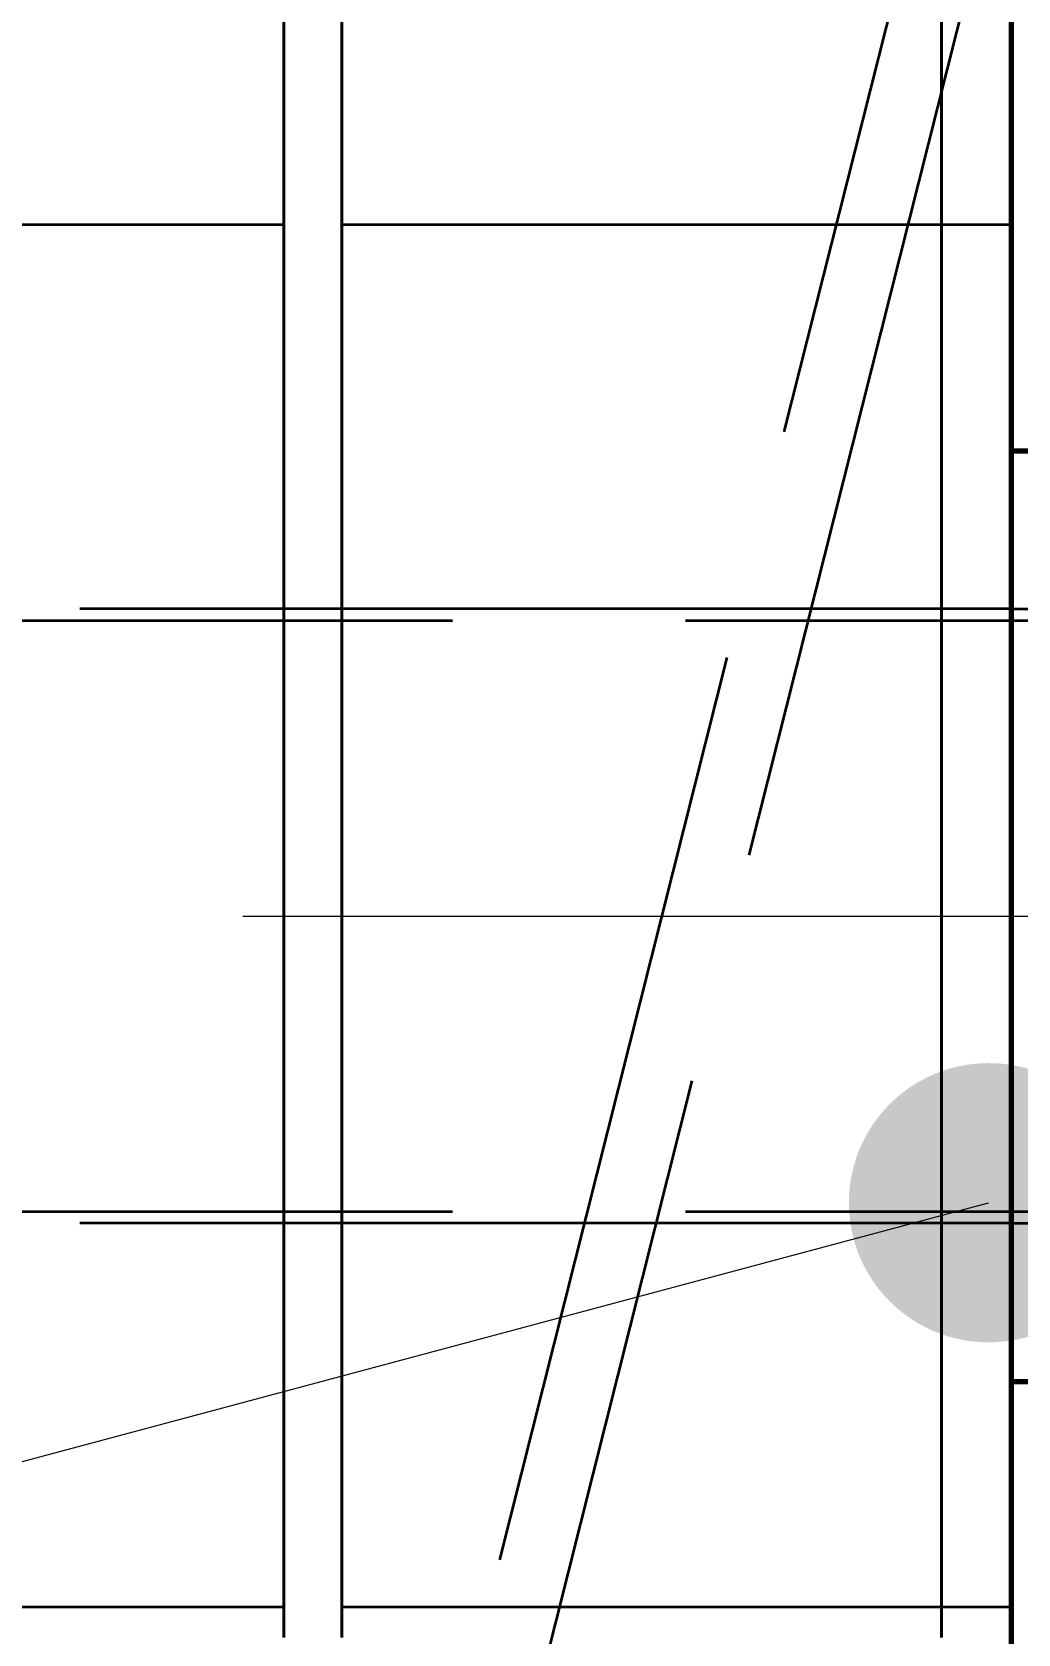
# Model space of a CAD drawing. Header units: millimetres. Extents: x 0 to 2382, y 0 to 420.
# Drawn here: x 140.19 to 144.43, y 227.91 to 234.8 of the extents above; entities that cross this region are included whole.
import ezdxf

# ---------------------------------------------------------------- set-up
doc = ezdxf.new("R2010")
doc.units = ezdxf.units.MM
doc.linetypes.add('IRAM-E-TRAZOS', pattern=[5, 4, -1])
doc.linetypes.add('IRAM-F-TRAZO-PUNTO', pattern=[20, 15, -2, 1, -2])
for name, color, linetype, lineweight in [('01-VISIBLE', 7, 'CONTINUOUS', 70), ('02-OCULTA', 4, 'IRAM-E-TRAZOS', 35), ('03-EJE', 1, 'IRAM-F-TRAZO-PUNTO', 18), ('04-COTA', 3, 'CONTINUOUS', 18), ('08-FINA', 5, 'CONTINUOUS', 18)]:
    doc.layers.add(name, color=color, linetype=linetype, lineweight=lineweight)
doc.styles.add('ISO3098', font='isocpeur.ttf')
doc.dimstyles.new('FLAMA-IRAM', dxfattribs={"dimtxt": 3.5, "dimasz": 3.5, "dimexe": 2, "dimexo": 1.5, "dimgap": 1, "dimtad": 1, "dimdec": 1, "dimtxsty": 'ISO3098', "dimblk": 'IRAM_FLECHA', "dimblk1": 'IRAM_FLECHA', "dimblk2": 'IRAM_FLECHA', "dimcen": 2.5, "dimclrd": 256, "dimclre": 256, "dimclrt": 256, "dimazin": 3, "dimtfac": 1, "dimtmove": 0, "dimatfit": 3, "dimlwd": 18, "dimlwe": 18})

# ---------------------------------------------------------------- blocks, each defined once
blk = doc.blocks.new('IRAM_FLECHA')
blk.add_solid([(0, 0), (-1, 0.125), (-1, -0.125)])

msp = doc.modelspace()

# ---------------------------------------------------------------- hatches: boundary and pattern name
at = {"layer": '08-FINA'}
h = msp.add_hatch(color=7, dxfattribs=at)
h.dxf.hatch_style = 1
edge = h.paths.add_edge_path()
edge.add_arc((144.3021, 229.7681), 0.6, 0, 360)

# ---------------------------------------------------------------- linework, layer by layer
at = {"layer": '01-VISIBLE'}
for p, q in [((144.4, 233), (144.8, 233)), ((144.4, 229), (144.8, 229))]:
    msp.add_line(p, q, dxfattribs=at)
msp.add_lwpolyline([(144.4, 227.85), (144.4, 227.9375), (144.4, 228.025), (144.4, 228.1125), (144.4, 228.2), (144.4, 228.2875), (144.4, 228.375), (144.4, 228.4625), (144.4, 228.55), (144.4, 228.6375), (144.4, 228.725), (144.4, 228.8125), (144.4, 228.9), (144.4, 228.9875), (144.4, 229.075), (144.4, 229.1625), (144.4, 229.25), (144.4, 229.3375), (144.4, 229.425), (144.4, 229.5125), (144.4, 229.6), (144.4, 229.6875), (144.4, 229.775), (144.4, 229.8625), (144.4, 229.95), (144.4, 230.0375), (144.4, 230.125), (144.4, 230.2125), (144.4, 230.3), (144.4, 230.3875), (144.4, 230.475), (144.4, 230.5625), (144.4, 230.65), (144.4, 230.7375), (144.4, 230.825), (144.4, 230.9125), (144.4, 231), (144.4, 231.0875), (144.4, 231.175), (144.4, 231.2625), (144.4, 231.35), (144.4, 231.4375), (144.4, 231.525), (144.4, 231.6125), (144.4, 231.7), (144.4, 231.7875), (144.4, 231.875), (144.4, 231.9625), (144.4, 232.05), (144.4, 232.1375), (144.4, 232.225), (144.4, 232.3125), (144.4, 232.4), (144.4, 232.4875), (144.4, 232.575), (144.4, 232.6625), (144.4, 232.75), (144.4, 232.8375), (144.4, 232.925), (144.4, 233.0125), (144.4, 233.1), (144.4, 233.1875), (144.4, 233.275), (144.4, 233.3625), (144.4, 233.45), (144.4, 233.5375), (144.4, 233.625), (144.4, 233.7125), (144.4, 233.8), (144.4, 233.8875), (144.4, 233.975), (144.4, 234.0625), (144.4, 234.15), (144.4, 234.2375), (144.4, 234.325), (144.4, 234.4125), (144.4, 234.5), (144.4, 234.5875), (144.4, 234.675), (144.4, 234.7625), (144.4, 234.85)], dxfattribs=at)
at = {"layer": '02-OCULTA'}
for p, q in [((145.4714, 239.989), (140.5649, 220.5174)), ((144.4, 236.9601), (140.2686, 220.5643)), ((141.275, 233.97), (138.4, 233.97)), ((144.4, 233.97), (141.525, 233.97)), ((138, 232.27), (188, 232.27)), ((144.4, 232.32), (138.4, 232.32)), ((144.4, 232.32), (144.8, 232.32)), ((138, 229.73), (188, 229.73)), ((144.4, 229.68), (138.4, 229.68)), ((144.4, 229.68), (144.8, 229.68)), ((141.275, 228.03), (138.4, 228.03)), ((144.4, 228.03), (141.525, 228.03))]:
    msp.add_line(p, q, dxfattribs=at)
for points in [[(141.275, 227.9), (141.275, 227.962), (141.275, 228.024), (141.275, 228.086), (141.275, 228.148), (141.275, 228.21), (141.275, 228.272), (141.275, 228.334), (141.275, 228.396), (141.275, 228.458), (141.275, 228.52), (141.275, 228.582), (141.275, 228.644), (141.275, 228.706), (141.275, 228.768), (141.275, 228.83), (141.275, 228.892), (141.275, 228.954), (141.275, 229.016), (141.275, 229.078), (141.275, 229.14), (141.275, 229.202), (141.275, 229.264), (141.275, 229.326), (141.275, 229.388), (141.275, 229.45), (141.275, 229.512), (141.275, 229.574), (141.275, 229.636), (141.275, 229.698), (141.275, 229.76), (141.275, 229.822), (141.275, 229.884), (141.275, 229.946), (141.275, 230.008), (141.275, 230.07), (141.275, 230.132), (141.275, 230.194), (141.275, 230.256), (141.275, 230.318), (141.275, 230.38), (141.275, 230.442), (141.275, 230.504), (141.275, 230.566), (141.275, 230.628), (141.275, 230.69), (141.275, 230.752), (141.275, 230.814), (141.275, 230.876), (141.275, 230.938), (141.275, 231), (141.275, 231.062), (141.275, 231.124), (141.275, 231.186), (141.275, 231.248), (141.275, 231.31), (141.275, 231.372), (141.275, 231.434), (141.275, 231.496), (141.275, 231.558), (141.275, 231.62), (141.275, 231.682), (141.275, 231.744), (141.275, 231.806), (141.275, 231.868), (141.275, 231.93), (141.275, 231.992), (141.275, 232.054), (141.275, 232.116), (141.275, 232.178), (141.275, 232.24), (141.275, 232.302), (141.275, 232.364), (141.275, 232.426), (141.275, 232.488), (141.275, 232.55), (141.275, 232.612), (141.275, 232.674), (141.275, 232.736), (141.275, 232.798), (141.275, 232.86), (141.275, 232.922), (141.275, 232.984), (141.275, 233.046), (141.275, 233.108), (141.275, 233.17), (141.275, 233.232), (141.275, 233.294), (141.275, 233.356), (141.275, 233.418), (141.275, 233.48), (141.275, 233.542), (141.275, 233.604), (141.275, 233.666), (141.275, 233.728), (141.275, 233.79), (141.275, 233.852), (141.275, 233.914), (141.275, 233.976), (141.275, 234.038), (141.275, 234.1), (141.275, 234.162), (141.275, 234.224), (141.275, 234.286), (141.275, 234.348), (141.275, 234.41), (141.275, 234.472), (141.275, 234.534), (141.275, 234.596), (141.275, 234.658), (141.275, 234.72), (141.275, 234.782), (141.275, 234.844)], [(141.275, 234.844), (141.275, 234.782), (141.275, 234.72), (141.275, 234.658), (141.275, 234.596), (141.275, 234.534), (141.275, 234.472), (141.275, 234.41), (141.275, 234.348), (141.275, 234.286), (141.275, 234.224), (141.275, 234.162), (141.275, 234.1), (141.275, 234.038), (141.275, 233.976), (141.275, 233.914), (141.275, 233.852), (141.275, 233.79), (141.275, 233.728), (141.275, 233.666), (141.275, 233.604), (141.275, 233.542), (141.275, 233.48), (141.275, 233.418), (141.275, 233.356), (141.275, 233.294), (141.275, 233.232), (141.275, 233.17), (141.275, 233.108), (141.275, 233.046), (141.275, 232.984), (141.275, 232.922), (141.275, 232.86), (141.275, 232.798), (141.275, 232.736), (141.275, 232.674), (141.275, 232.612), (141.275, 232.55), (141.275, 232.488), (141.275, 232.426), (141.275, 232.364), (141.275, 232.302), (141.275, 232.24), (141.275, 232.178), (141.275, 232.116), (141.275, 232.054), (141.275, 231.992), (141.275, 231.93), (141.275, 231.868), (141.275, 231.806), (141.275, 231.744), (141.275, 231.682), (141.275, 231.62), (141.275, 231.558), (141.275, 231.496), (141.275, 231.434), (141.275, 231.372), (141.275, 231.31), (141.275, 231.248), (141.275, 231.186), (141.275, 231.124), (141.275, 231.062), (141.275, 231), (141.275, 230.938), (141.275, 230.876), (141.275, 230.814), (141.275, 230.752), (141.275, 230.69), (141.275, 230.628), (141.275, 230.566), (141.275, 230.504), (141.275, 230.442), (141.275, 230.38), (141.275, 230.318), (141.275, 230.256), (141.275, 230.194), (141.275, 230.132), (141.275, 230.07), (141.275, 230.008), (141.275, 229.946), (141.275, 229.884), (141.275, 229.822), (141.275, 229.76), (141.275, 229.698), (141.275, 229.636), (141.275, 229.574), (141.275, 229.512), (141.275, 229.45), (141.275, 229.388), (141.275, 229.326), (141.275, 229.264), (141.275, 229.202), (141.275, 229.14), (141.275, 229.078), (141.275, 229.016), (141.275, 228.954), (141.275, 228.892), (141.275, 228.83), (141.275, 228.768), (141.275, 228.706), (141.275, 228.644), (141.275, 228.582), (141.275, 228.52), (141.275, 228.458), (141.275, 228.396), (141.275, 228.334), (141.275, 228.272), (141.275, 228.21), (141.275, 228.148), (141.275, 228.086), (141.275, 228.024), (141.275, 227.962), (141.275, 227.9)], [(141.525, 227.9), (141.525, 227.962), (141.525, 228.024), (141.525, 228.086), (141.525, 228.148), (141.525, 228.21), (141.525, 228.272), (141.525, 228.334), (141.525, 228.396), (141.525, 228.458), (141.525, 228.52), (141.525, 228.582), (141.525, 228.644), (141.525, 228.706), (141.525, 228.768), (141.525, 228.83), (141.525, 228.892), (141.525, 228.954), (141.525, 229.016), (141.525, 229.078), (141.525, 229.14), (141.525, 229.202), (141.525, 229.264), (141.525, 229.326), (141.525, 229.388), (141.525, 229.45), (141.525, 229.512), (141.525, 229.574), (141.525, 229.636), (141.525, 229.698), (141.525, 229.76), (141.525, 229.822), (141.525, 229.884), (141.525, 229.946), (141.525, 230.008), (141.525, 230.07), (141.525, 230.132), (141.525, 230.194), (141.525, 230.256), (141.525, 230.318), (141.525, 230.38), (141.525, 230.442), (141.525, 230.504), (141.525, 230.566), (141.525, 230.628), (141.525, 230.69), (141.525, 230.752), (141.525, 230.814), (141.525, 230.876), (141.525, 230.938), (141.525, 231), (141.525, 231.062), (141.525, 231.124), (141.525, 231.186), (141.525, 231.248), (141.525, 231.31), (141.525, 231.372), (141.525, 231.434), (141.525, 231.496), (141.525, 231.558), (141.525, 231.62), (141.525, 231.682), (141.525, 231.744), (141.525, 231.806), (141.525, 231.868), (141.525, 231.93), (141.525, 231.992), (141.525, 232.054), (141.525, 232.116), (141.525, 232.178), (141.525, 232.24), (141.525, 232.302), (141.525, 232.364), (141.525, 232.426), (141.525, 232.488), (141.525, 232.55), (141.525, 232.612), (141.525, 232.674), (141.525, 232.736), (141.525, 232.798), (141.525, 232.86), (141.525, 232.922), (141.525, 232.984), (141.525, 233.046), (141.525, 233.108), (141.525, 233.17), (141.525, 233.232), (141.525, 233.294), (141.525, 233.356), (141.525, 233.418), (141.525, 233.48), (141.525, 233.542), (141.525, 233.604), (141.525, 233.666), (141.525, 233.728), (141.525, 233.79), (141.525, 233.852), (141.525, 233.914), (141.525, 233.976), (141.525, 234.038), (141.525, 234.1), (141.525, 234.162), (141.525, 234.224), (141.525, 234.286), (141.525, 234.348), (141.525, 234.41), (141.525, 234.472), (141.525, 234.534), (141.525, 234.596), (141.525, 234.658), (141.525, 234.72), (141.525, 234.782), (141.525, 234.844)], [(141.525, 234.844), (141.525, 234.782), (141.525, 234.72), (141.525, 234.658), (141.525, 234.596), (141.525, 234.534), (141.525, 234.472), (141.525, 234.41), (141.525, 234.348), (141.525, 234.286), (141.525, 234.224), (141.525, 234.162), (141.525, 234.1), (141.525, 234.038), (141.525, 233.976), (141.525, 233.914), (141.525, 233.852), (141.525, 233.79), (141.525, 233.728), (141.525, 233.666), (141.525, 233.604), (141.525, 233.542), (141.525, 233.48), (141.525, 233.418), (141.525, 233.356), (141.525, 233.294), (141.525, 233.232), (141.525, 233.17), (141.525, 233.108), (141.525, 233.046), (141.525, 232.984), (141.525, 232.922), (141.525, 232.86), (141.525, 232.798), (141.525, 232.736), (141.525, 232.674), (141.525, 232.612), (141.525, 232.55), (141.525, 232.488), (141.525, 232.426), (141.525, 232.364), (141.525, 232.302), (141.525, 232.24), (141.525, 232.178), (141.525, 232.116), (141.525, 232.054), (141.525, 231.992), (141.525, 231.93), (141.525, 231.868), (141.525, 231.806), (141.525, 231.744), (141.525, 231.682), (141.525, 231.62), (141.525, 231.558), (141.525, 231.496), (141.525, 231.434), (141.525, 231.372), (141.525, 231.31), (141.525, 231.248), (141.525, 231.186), (141.525, 231.124), (141.525, 231.062), (141.525, 231), (141.525, 230.938), (141.525, 230.876), (141.525, 230.814), (141.525, 230.752), (141.525, 230.69), (141.525, 230.628), (141.525, 230.566), (141.525, 230.504), (141.525, 230.442), (141.525, 230.38), (141.525, 230.318), (141.525, 230.256), (141.525, 230.194), (141.525, 230.132), (141.525, 230.07), (141.525, 230.008), (141.525, 229.946), (141.525, 229.884), (141.525, 229.822), (141.525, 229.76), (141.525, 229.698), (141.525, 229.636), (141.525, 229.574), (141.525, 229.512), (141.525, 229.45), (141.525, 229.388), (141.525, 229.326), (141.525, 229.264), (141.525, 229.202), (141.525, 229.14), (141.525, 229.078), (141.525, 229.016), (141.525, 228.954), (141.525, 228.892), (141.525, 228.83), (141.525, 228.768), (141.525, 228.706), (141.525, 228.644), (141.525, 228.582), (141.525, 228.52), (141.525, 228.458), (141.525, 228.396), (141.525, 228.334), (141.525, 228.272), (141.525, 228.21), (141.525, 228.148), (141.525, 228.086), (141.525, 228.024), (141.525, 227.962), (141.525, 227.9)], [(144.1, 227.9), (144.1, 227.962), (144.1, 228.024), (144.1, 228.086), (144.1, 228.148), (144.1, 228.21), (144.1, 228.272), (144.1, 228.334), (144.1, 228.396), (144.1, 228.458), (144.1, 228.52), (144.1, 228.582), (144.1, 228.644), (144.1, 228.706), (144.1, 228.768), (144.1, 228.83), (144.1, 228.892), (144.1, 228.954), (144.1, 229.016), (144.1, 229.078), (144.1, 229.14), (144.1, 229.202), (144.1, 229.264), (144.1, 229.326), (144.1, 229.388), (144.1, 229.45), (144.1, 229.512), (144.1, 229.574), (144.1, 229.636), (144.1, 229.698), (144.1, 229.76), (144.1, 229.822), (144.1, 229.884), (144.1, 229.946), (144.1, 230.008), (144.1, 230.07), (144.1, 230.132), (144.1, 230.194), (144.1, 230.256), (144.1, 230.318), (144.1, 230.38), (144.1, 230.442), (144.1, 230.504), (144.1, 230.566), (144.1, 230.628), (144.1, 230.69), (144.1, 230.752), (144.1, 230.814), (144.1, 230.876), (144.1, 230.938), (144.1, 231), (144.1, 231.062), (144.1, 231.124), (144.1, 231.186), (144.1, 231.248), (144.1, 231.31), (144.1, 231.372), (144.1, 231.434), (144.1, 231.496), (144.1, 231.558), (144.1, 231.62), (144.1, 231.682), (144.1, 231.744), (144.1, 231.806), (144.1, 231.868), (144.1, 231.93), (144.1, 231.992), (144.1, 232.054), (144.1, 232.116), (144.1, 232.178), (144.1, 232.24), (144.1, 232.302), (144.1, 232.364), (144.1, 232.426), (144.1, 232.488), (144.1, 232.55), (144.1, 232.612), (144.1, 232.674), (144.1, 232.736), (144.1, 232.798), (144.1, 232.86), (144.1, 232.922), (144.1, 232.984), (144.1, 233.046), (144.1, 233.108), (144.1, 233.17), (144.1, 233.232), (144.1, 233.294), (144.1, 233.356), (144.1, 233.418), (144.1, 233.48), (144.1, 233.542), (144.1, 233.604), (144.1, 233.666), (144.1, 233.728), (144.1, 233.79), (144.1, 233.852), (144.1, 233.914), (144.1, 233.976), (144.1, 234.038), (144.1, 234.1), (144.1, 234.162), (144.1, 234.224), (144.1, 234.286), (144.1, 234.348), (144.1, 234.41), (144.1, 234.472), (144.1, 234.534), (144.1, 234.596), (144.1, 234.658), (144.1, 234.72), (144.1, 234.782), (144.1, 234.844)], [(144.1, 234.844), (144.1, 234.782), (144.1, 234.72), (144.1, 234.658), (144.1, 234.596), (144.1, 234.534), (144.1, 234.472), (144.1, 234.41), (144.1, 234.348), (144.1, 234.286), (144.1, 234.224), (144.1, 234.162), (144.1, 234.1), (144.1, 234.038), (144.1, 233.976), (144.1, 233.914), (144.1, 233.852), (144.1, 233.79), (144.1, 233.728), (144.1, 233.666), (144.1, 233.604), (144.1, 233.542), (144.1, 233.48), (144.1, 233.418), (144.1, 233.356), (144.1, 233.294), (144.1, 233.232), (144.1, 233.17), (144.1, 233.108), (144.1, 233.046), (144.1, 232.984), (144.1, 232.922), (144.1, 232.86), (144.1, 232.798), (144.1, 232.736), (144.1, 232.674), (144.1, 232.612), (144.1, 232.55), (144.1, 232.488), (144.1, 232.426), (144.1, 232.364), (144.1, 232.302), (144.1, 232.24), (144.1, 232.178), (144.1, 232.116), (144.1, 232.054), (144.1, 231.992), (144.1, 231.93), (144.1, 231.868), (144.1, 231.806), (144.1, 231.744), (144.1, 231.682), (144.1, 231.62), (144.1, 231.558), (144.1, 231.496), (144.1, 231.434), (144.1, 231.372), (144.1, 231.31), (144.1, 231.248), (144.1, 231.186), (144.1, 231.124), (144.1, 231.062), (144.1, 231), (144.1, 230.938), (144.1, 230.876), (144.1, 230.814), (144.1, 230.752), (144.1, 230.69), (144.1, 230.628), (144.1, 230.566), (144.1, 230.504), (144.1, 230.442), (144.1, 230.38), (144.1, 230.318), (144.1, 230.256), (144.1, 230.194), (144.1, 230.132), (144.1, 230.07), (144.1, 230.008), (144.1, 229.946), (144.1, 229.884), (144.1, 229.822), (144.1, 229.76), (144.1, 229.698), (144.1, 229.636), (144.1, 229.574), (144.1, 229.512), (144.1, 229.45), (144.1, 229.388), (144.1, 229.326), (144.1, 229.264), (144.1, 229.202), (144.1, 229.14), (144.1, 229.078), (144.1, 229.016), (144.1, 228.954), (144.1, 228.892), (144.1, 228.83), (144.1, 228.768), (144.1, 228.706), (144.1, 228.644), (144.1, 228.582), (144.1, 228.52), (144.1, 228.458), (144.1, 228.396), (144.1, 228.334), (144.1, 228.272), (144.1, 228.21), (144.1, 228.148), (144.1, 228.086), (144.1, 228.024), (144.1, 227.962), (144.1, 227.9)], [(144.1, 227.913), (144.1, 227.976), (144.1, 228.039), (144.1, 228.102), (144.1, 228.165), (144.1, 228.228), (144.1, 228.291), (144.1, 228.354), (144.1, 228.417), (144.1, 228.48), (144.1, 228.543), (144.1, 228.606), (144.1, 228.669), (144.1, 228.732), (144.1, 228.795), (144.1, 228.858), (144.1, 228.921), (144.1, 228.984), (144.1, 229.047), (144.1, 229.11), (144.1, 229.173), (144.1, 229.236), (144.1, 229.299), (144.1, 229.362), (144.1, 229.425), (144.1, 229.488), (144.1, 229.551), (144.1, 229.614), (144.1, 229.677), (144.1, 229.74), (144.1, 229.803), (144.1, 229.866), (144.1, 229.929), (144.1, 229.992), (144.1, 230.055), (144.1, 230.118), (144.1, 230.181), (144.1, 230.244), (144.1, 230.307), (144.1, 230.37), (144.1, 230.433), (144.1, 230.496), (144.1, 230.559), (144.1, 230.622), (144.1, 230.685), (144.1, 230.748), (144.1, 230.811), (144.1, 230.874), (144.1, 230.937), (144.1, 231), (144.1, 231.063), (144.1, 231.126), (144.1, 231.189), (144.1, 231.252), (144.1, 231.315), (144.1, 231.378), (144.1, 231.441), (144.1, 231.504), (144.1, 231.567), (144.1, 231.63), (144.1, 231.693), (144.1, 231.756), (144.1, 231.819), (144.1, 231.882), (144.1, 231.945), (144.1, 232.008), (144.1, 232.071), (144.1, 232.134), (144.1, 232.197), (144.1, 232.26), (144.1, 232.323), (144.1, 232.386), (144.1, 232.449), (144.1, 232.512), (144.1, 232.575), (144.1, 232.638), (144.1, 232.701), (144.1, 232.764), (144.1, 232.827), (144.1, 232.89), (144.1, 232.953), (144.1, 233.016), (144.1, 233.079), (144.1, 233.142), (144.1, 233.205), (144.1, 233.268), (144.1, 233.331), (144.1, 233.394), (144.1, 233.457), (144.1, 233.52), (144.1, 233.583), (144.1, 233.646), (144.1, 233.709), (144.1, 233.772), (144.1, 233.835), (144.1, 233.898), (144.1, 233.961), (144.1, 234.024), (144.1, 234.087), (144.1, 234.15), (144.1, 234.213), (144.1, 234.276), (144.1, 234.339), (144.1, 234.402), (144.1, 234.465), (144.1, 234.528), (144.1, 234.591), (144.1, 234.654), (144.1, 234.717), (144.1, 234.78), (144.1, 234.843)], [(144.1, 234.843), (144.1, 234.78), (144.1, 234.717), (144.1, 234.654), (144.1, 234.591), (144.1, 234.528), (144.1, 234.465), (144.1, 234.402), (144.1, 234.339), (144.1, 234.276), (144.1, 234.213), (144.1, 234.15), (144.1, 234.087), (144.1, 234.024), (144.1, 233.961), (144.1, 233.898), (144.1, 233.835), (144.1, 233.772), (144.1, 233.709), (144.1, 233.646), (144.1, 233.583), (144.1, 233.52), (144.1, 233.457), (144.1, 233.394), (144.1, 233.331), (144.1, 233.268), (144.1, 233.205), (144.1, 233.142), (144.1, 233.079), (144.1, 233.016), (144.1, 232.953), (144.1, 232.89), (144.1, 232.827), (144.1, 232.764), (144.1, 232.701), (144.1, 232.638), (144.1, 232.575), (144.1, 232.512), (144.1, 232.449), (144.1, 232.386), (144.1, 232.323), (144.1, 232.26), (144.1, 232.197), (144.1, 232.134), (144.1, 232.071), (144.1, 232.008), (144.1, 231.945), (144.1, 231.882), (144.1, 231.819), (144.1, 231.756), (144.1, 231.693), (144.1, 231.63), (144.1, 231.567), (144.1, 231.504), (144.1, 231.441), (144.1, 231.378), (144.1, 231.315), (144.1, 231.252), (144.1, 231.189), (144.1, 231.126), (144.1, 231.063), (144.1, 231), (144.1, 230.937), (144.1, 230.874), (144.1, 230.811), (144.1, 230.748), (144.1, 230.685), (144.1, 230.622), (144.1, 230.559), (144.1, 230.496), (144.1, 230.433), (144.1, 230.37), (144.1, 230.307), (144.1, 230.244), (144.1, 230.181), (144.1, 230.118), (144.1, 230.055), (144.1, 229.992), (144.1, 229.929), (144.1, 229.866), (144.1, 229.803), (144.1, 229.74), (144.1, 229.677), (144.1, 229.614), (144.1, 229.551), (144.1, 229.488), (144.1, 229.425), (144.1, 229.362), (144.1, 229.299), (144.1, 229.236), (144.1, 229.173), (144.1, 229.11), (144.1, 229.047), (144.1, 228.984), (144.1, 228.921), (144.1, 228.858), (144.1, 228.795), (144.1, 228.732), (144.1, 228.669), (144.1, 228.606), (144.1, 228.543), (144.1, 228.48), (144.1, 228.417), (144.1, 228.354), (144.1, 228.291), (144.1, 228.228), (144.1, 228.165), (144.1, 228.102), (144.1, 228.039), (144.1, 227.976), (144.1, 227.913)], [(144.4, 234.85), (144.4, 234.7625), (144.4, 234.675), (144.4, 234.5875), (144.4, 234.5), (144.4, 234.4125), (144.4, 234.325), (144.4, 234.2375), (144.4, 234.15), (144.4, 234.0625), (144.4, 233.975), (144.4, 233.8875), (144.4, 233.8), (144.4, 233.7125), (144.4, 233.625), (144.4, 233.5375), (144.4, 233.45), (144.4, 233.3625), (144.4, 233.275), (144.4, 233.1875), (144.4, 233.1), (144.4, 233.0125), (144.4, 232.925), (144.4, 232.8375), (144.4, 232.75), (144.4, 232.6625), (144.4, 232.575), (144.4, 232.4875), (144.4, 232.4), (144.4, 232.3125), (144.4, 232.225), (144.4, 232.1375), (144.4, 232.05), (144.4, 231.9625), (144.4, 231.875), (144.4, 231.7875), (144.4, 231.7), (144.4, 231.6125), (144.4, 231.525), (144.4, 231.4375), (144.4, 231.35), (144.4, 231.2625), (144.4, 231.175), (144.4, 231.0875), (144.4, 231), (144.4, 230.9125), (144.4, 230.825), (144.4, 230.7375), (144.4, 230.65), (144.4, 230.5625), (144.4, 230.475), (144.4, 230.3875), (144.4, 230.3), (144.4, 230.2125), (144.4, 230.125), (144.4, 230.0375), (144.4, 229.95), (144.4, 229.8625), (144.4, 229.775), (144.4, 229.6875), (144.4, 229.6), (144.4, 229.5125), (144.4, 229.425), (144.4, 229.3375), (144.4, 229.25), (144.4, 229.1625), (144.4, 229.075), (144.4, 228.9875), (144.4, 228.9), (144.4, 228.8125), (144.4, 228.725), (144.4, 228.6375), (144.4, 228.55), (144.4, 228.4625), (144.4, 228.375), (144.4, 228.2875), (144.4, 228.2), (144.4, 228.1125), (144.4, 228.025), (144.4, 227.9375), (144.4, 227.85)], [(144.4, 227.913), (144.4, 227.976), (144.4, 228.039), (144.4, 228.102), (144.4, 228.165), (144.4, 228.228), (144.4, 228.291), (144.4, 228.354), (144.4, 228.417), (144.4, 228.48), (144.4, 228.543), (144.4, 228.606), (144.4, 228.669), (144.4, 228.732), (144.4, 228.795), (144.4, 228.858), (144.4, 228.921), (144.4, 228.984), (144.4, 229.047), (144.4, 229.11), (144.4, 229.173), (144.4, 229.236), (144.4, 229.299), (144.4, 229.362), (144.4, 229.425), (144.4, 229.488), (144.4, 229.551), (144.4, 229.614), (144.4, 229.677), (144.4, 229.74), (144.4, 229.803), (144.4, 229.866), (144.4, 229.929), (144.4, 229.992), (144.4, 230.055), (144.4, 230.118), (144.4, 230.181), (144.4, 230.244), (144.4, 230.307), (144.4, 230.37), (144.4, 230.433), (144.4, 230.496), (144.4, 230.559), (144.4, 230.622), (144.4, 230.685), (144.4, 230.748), (144.4, 230.811), (144.4, 230.874), (144.4, 230.937), (144.4, 231), (144.4, 231.063), (144.4, 231.126), (144.4, 231.189), (144.4, 231.252), (144.4, 231.315), (144.4, 231.378), (144.4, 231.441), (144.4, 231.504), (144.4, 231.567), (144.4, 231.63), (144.4, 231.693), (144.4, 231.756), (144.4, 231.819), (144.4, 231.882), (144.4, 231.945), (144.4, 232.008), (144.4, 232.071), (144.4, 232.134), (144.4, 232.197), (144.4, 232.26), (144.4, 232.323), (144.4, 232.386), (144.4, 232.449), (144.4, 232.512), (144.4, 232.575), (144.4, 232.638), (144.4, 232.701), (144.4, 232.764), (144.4, 232.827), (144.4, 232.89), (144.4, 232.953), (144.4, 233.016), (144.4, 233.079), (144.4, 233.142), (144.4, 233.205), (144.4, 233.268), (144.4, 233.331), (144.4, 233.394), (144.4, 233.457), (144.4, 233.52), (144.4, 233.583), (144.4, 233.646), (144.4, 233.709), (144.4, 233.772), (144.4, 233.835), (144.4, 233.898), (144.4, 233.961), (144.4, 234.024), (144.4, 234.087), (144.4, 234.15), (144.4, 234.213), (144.4, 234.276), (144.4, 234.339), (144.4, 234.402), (144.4, 234.465), (144.4, 234.528), (144.4, 234.591), (144.4, 234.654), (144.4, 234.717), (144.4, 234.78), (144.4, 234.843)], [(144.4, 234.843), (144.4, 234.78), (144.4, 234.717), (144.4, 234.654), (144.4, 234.591), (144.4, 234.528), (144.4, 234.465), (144.4, 234.402), (144.4, 234.339), (144.4, 234.276), (144.4, 234.213), (144.4, 234.15), (144.4, 234.087), (144.4, 234.024), (144.4, 233.961), (144.4, 233.898), (144.4, 233.835), (144.4, 233.772), (144.4, 233.709), (144.4, 233.646), (144.4, 233.583), (144.4, 233.52), (144.4, 233.457), (144.4, 233.394), (144.4, 233.331), (144.4, 233.268), (144.4, 233.205), (144.4, 233.142), (144.4, 233.079), (144.4, 233.016), (144.4, 232.953), (144.4, 232.89), (144.4, 232.827), (144.4, 232.764), (144.4, 232.701), (144.4, 232.638), (144.4, 232.575), (144.4, 232.512), (144.4, 232.449), (144.4, 232.386), (144.4, 232.323), (144.4, 232.26), (144.4, 232.197), (144.4, 232.134), (144.4, 232.071), (144.4, 232.008), (144.4, 231.945), (144.4, 231.882), (144.4, 231.819), (144.4, 231.756), (144.4, 231.693), (144.4, 231.63), (144.4, 231.567), (144.4, 231.504), (144.4, 231.441), (144.4, 231.378), (144.4, 231.315), (144.4, 231.252), (144.4, 231.189), (144.4, 231.126), (144.4, 231.063), (144.4, 231), (144.4, 230.937), (144.4, 230.874), (144.4, 230.811), (144.4, 230.748), (144.4, 230.685), (144.4, 230.622), (144.4, 230.559), (144.4, 230.496), (144.4, 230.433), (144.4, 230.37), (144.4, 230.307), (144.4, 230.244), (144.4, 230.181), (144.4, 230.118), (144.4, 230.055), (144.4, 229.992), (144.4, 229.929), (144.4, 229.866), (144.4, 229.803), (144.4, 229.74), (144.4, 229.677), (144.4, 229.614), (144.4, 229.551), (144.4, 229.488), (144.4, 229.425), (144.4, 229.362), (144.4, 229.299), (144.4, 229.236), (144.4, 229.173), (144.4, 229.11), (144.4, 229.047), (144.4, 228.984), (144.4, 228.921), (144.4, 228.858), (144.4, 228.795), (144.4, 228.732), (144.4, 228.669), (144.4, 228.606), (144.4, 228.543), (144.4, 228.48), (144.4, 228.417), (144.4, 228.354), (144.4, 228.291), (144.4, 228.228), (144.4, 228.165), (144.4, 228.102), (144.4, 228.039), (144.4, 227.976), (144.4, 227.913)], [(141.275, 228.03), (141.275, 228.0803), (141.275, 228.1307), (141.275, 228.181), (141.275, 228.2314), (141.275, 228.2817), (141.275, 228.332), (141.275, 228.3824), (141.275, 228.4327), (141.275, 228.4831), (141.275, 228.5334), (141.275, 228.5837), (141.275, 228.6341), (141.275, 228.6844), (141.275, 228.7347), (141.275, 228.7851), (141.275, 228.8354), (141.275, 228.8858), (141.275, 228.9361), (141.275, 228.9864), (141.275, 229.0368), (141.275, 229.0871), (141.275, 229.1375), (141.275, 229.1878), (141.275, 229.2381), (141.275, 229.2885), (141.275, 229.3388), (141.275, 229.3892), (141.275, 229.4395), (141.275, 229.4898), (141.275, 229.5402), (141.275, 229.5905), (141.275, 229.6408), (141.275, 229.6912), (141.275, 229.7415), (141.275, 229.7919), (141.275, 229.8422), (141.275, 229.8925), (141.275, 229.9429), (141.275, 229.9932), (141.275, 230.0436), (141.275, 230.0939), (141.275, 230.1442), (141.275, 230.1946), (141.275, 230.2449), (141.275, 230.2953), (141.275, 230.3456), (141.275, 230.3959), (141.275, 230.4463), (141.275, 230.4966), (141.275, 230.5469), (141.275, 230.5973), (141.275, 230.6476), (141.275, 230.698), (141.275, 230.7483), (141.275, 230.7986), (141.275, 230.849), (141.275, 230.8993), (141.275, 230.9497), (141.275, 231), (141.275, 231.0503), (141.275, 231.1007), (141.275, 231.151), (141.275, 231.2014), (141.275, 231.2517), (141.275, 231.302), (141.275, 231.3524), (141.275, 231.4027), (141.275, 231.4531), (141.275, 231.5034), (141.275, 231.5537), (141.275, 231.6041), (141.275, 231.6544), (141.275, 231.7047), (141.275, 231.7551), (141.275, 231.8054), (141.275, 231.8558), (141.275, 231.9061), (141.275, 231.9564), (141.275, 232.0068), (141.275, 232.0571), (141.275, 232.1075), (141.275, 232.1578), (141.275, 232.2081), (141.275, 232.2585), (141.275, 232.3088), (141.275, 232.3592), (141.275, 232.4095), (141.275, 232.4598), (141.275, 232.5102), (141.275, 232.5605), (141.275, 232.6108), (141.275, 232.6612), (141.275, 232.7115), (141.275, 232.7619), (141.275, 232.8122), (141.275, 232.8625), (141.275, 232.9129), (141.275, 232.9632), (141.275, 233.0136), (141.275, 233.0639), (141.275, 233.1142), (141.275, 233.1646), (141.275, 233.2149), (141.275, 233.2653), (141.275, 233.3156), (141.275, 233.3659), (141.275, 233.4163), (141.275, 233.4666), (141.275, 233.5169), (141.275, 233.5673), (141.275, 233.6176), (141.275, 233.668), (141.275, 233.7183), (141.275, 233.7686), (141.275, 233.819), (141.275, 233.8693), (141.275, 233.9197), (141.275, 233.97)], [(141.275, 233.97), (141.275, 233.9197), (141.275, 233.8693), (141.275, 233.819), (141.275, 233.7686), (141.275, 233.7183), (141.275, 233.668), (141.275, 233.6176), (141.275, 233.5673), (141.275, 233.5169), (141.275, 233.4666), (141.275, 233.4163), (141.275, 233.3659), (141.275, 233.3156), (141.275, 233.2653), (141.275, 233.2149), (141.275, 233.1646), (141.275, 233.1142), (141.275, 233.0639), (141.275, 233.0136), (141.275, 232.9632), (141.275, 232.9129), (141.275, 232.8625), (141.275, 232.8122), (141.275, 232.7619), (141.275, 232.7115), (141.275, 232.6612), (141.275, 232.6108), (141.275, 232.5605), (141.275, 232.5102), (141.275, 232.4598), (141.275, 232.4095), (141.275, 232.3592), (141.275, 232.3088), (141.275, 232.2585), (141.275, 232.2081), (141.275, 232.1578), (141.275, 232.1075), (141.275, 232.0571), (141.275, 232.0068), (141.275, 231.9564), (141.275, 231.9061), (141.275, 231.8558), (141.275, 231.8054), (141.275, 231.7551), (141.275, 231.7047), (141.275, 231.6544), (141.275, 231.6041), (141.275, 231.5537), (141.275, 231.5034), (141.275, 231.4531), (141.275, 231.4027), (141.275, 231.3524), (141.275, 231.302), (141.275, 231.2517), (141.275, 231.2014), (141.275, 231.151), (141.275, 231.1007), (141.275, 231.0503), (141.275, 231), (141.275, 230.9497), (141.275, 230.8993), (141.275, 230.849), (141.275, 230.7986), (141.275, 230.7483), (141.275, 230.698), (141.275, 230.6476), (141.275, 230.5973), (141.275, 230.5469), (141.275, 230.4966), (141.275, 230.4463), (141.275, 230.3959), (141.275, 230.3456), (141.275, 230.2953), (141.275, 230.2449), (141.275, 230.1946), (141.275, 230.1442), (141.275, 230.0939), (141.275, 230.0436), (141.275, 229.9932), (141.275, 229.9429), (141.275, 229.8925), (141.275, 229.8422), (141.275, 229.7919), (141.275, 229.7415), (141.275, 229.6912), (141.275, 229.6408), (141.275, 229.5905), (141.275, 229.5402), (141.275, 229.4898), (141.275, 229.4395), (141.275, 229.3892), (141.275, 229.3388), (141.275, 229.2885), (141.275, 229.2381), (141.275, 229.1878), (141.275, 229.1375), (141.275, 229.0871), (141.275, 229.0368), (141.275, 228.9864), (141.275, 228.9361), (141.275, 228.8858), (141.275, 228.8354), (141.275, 228.7851), (141.275, 228.7347), (141.275, 228.6844), (141.275, 228.6341), (141.275, 228.5837), (141.275, 228.5334), (141.275, 228.4831), (141.275, 228.4327), (141.275, 228.3824), (141.275, 228.332), (141.275, 228.2817), (141.275, 228.2314), (141.275, 228.181), (141.275, 228.1307), (141.275, 228.0803), (141.275, 228.03)], [(141.525, 228.03), (141.525, 228.0803), (141.525, 228.1307), (141.525, 228.181), (141.525, 228.2314), (141.525, 228.2817), (141.525, 228.332), (141.525, 228.3824), (141.525, 228.4327), (141.525, 228.4831), (141.525, 228.5334), (141.525, 228.5837), (141.525, 228.6341), (141.525, 228.6844), (141.525, 228.7347), (141.525, 228.7851), (141.525, 228.8354), (141.525, 228.8858), (141.525, 228.9361), (141.525, 228.9864), (141.525, 229.0368), (141.525, 229.0871), (141.525, 229.1375), (141.525, 229.1878), (141.525, 229.2381), (141.525, 229.2885), (141.525, 229.3388), (141.525, 229.3892), (141.525, 229.4395), (141.525, 229.4898), (141.525, 229.5402), (141.525, 229.5905), (141.525, 229.6408), (141.525, 229.6912), (141.525, 229.7415), (141.525, 229.7919), (141.525, 229.8422), (141.525, 229.8925), (141.525, 229.9429), (141.525, 229.9932), (141.525, 230.0436), (141.525, 230.0939), (141.525, 230.1442), (141.525, 230.1946), (141.525, 230.2449), (141.525, 230.2953), (141.525, 230.3456), (141.525, 230.3959), (141.525, 230.4463), (141.525, 230.4966), (141.525, 230.5469), (141.525, 230.5973), (141.525, 230.6476), (141.525, 230.698), (141.525, 230.7483), (141.525, 230.7986), (141.525, 230.849), (141.525, 230.8993), (141.525, 230.9497), (141.525, 231), (141.525, 231.0503), (141.525, 231.1007), (141.525, 231.151), (141.525, 231.2014), (141.525, 231.2517), (141.525, 231.302), (141.525, 231.3524), (141.525, 231.4027), (141.525, 231.4531), (141.525, 231.5034), (141.525, 231.5537), (141.525, 231.6041), (141.525, 231.6544), (141.525, 231.7047), (141.525, 231.7551), (141.525, 231.8054), (141.525, 231.8558), (141.525, 231.9061), (141.525, 231.9564), (141.525, 232.0068), (141.525, 232.0571), (141.525, 232.1075), (141.525, 232.1578), (141.525, 232.2081), (141.525, 232.2585), (141.525, 232.3088), (141.525, 232.3592), (141.525, 232.4095), (141.525, 232.4598), (141.525, 232.5102), (141.525, 232.5605), (141.525, 232.6108), (141.525, 232.6612), (141.525, 232.7115), (141.525, 232.7619), (141.525, 232.8122), (141.525, 232.8625), (141.525, 232.9129), (141.525, 232.9632), (141.525, 233.0136), (141.525, 233.0639), (141.525, 233.1142), (141.525, 233.1646), (141.525, 233.2149), (141.525, 233.2653), (141.525, 233.3156), (141.525, 233.3659), (141.525, 233.4163), (141.525, 233.4666), (141.525, 233.5169), (141.525, 233.5673), (141.525, 233.6176), (141.525, 233.668), (141.525, 233.7183), (141.525, 233.7686), (141.525, 233.819), (141.525, 233.8693), (141.525, 233.9197), (141.525, 233.97)], [(141.525, 233.97), (141.525, 233.9197), (141.525, 233.8693), (141.525, 233.819), (141.525, 233.7686), (141.525, 233.7183), (141.525, 233.668), (141.525, 233.6176), (141.525, 233.5673), (141.525, 233.5169), (141.525, 233.4666), (141.525, 233.4163), (141.525, 233.3659), (141.525, 233.3156), (141.525, 233.2653), (141.525, 233.2149), (141.525, 233.1646), (141.525, 233.1142), (141.525, 233.0639), (141.525, 233.0136), (141.525, 232.9632), (141.525, 232.9129), (141.525, 232.8625), (141.525, 232.8122), (141.525, 232.7619), (141.525, 232.7115), (141.525, 232.6612), (141.525, 232.6108), (141.525, 232.5605), (141.525, 232.5102), (141.525, 232.4598), (141.525, 232.4095), (141.525, 232.3592), (141.525, 232.3088), (141.525, 232.2585), (141.525, 232.2081), (141.525, 232.1578), (141.525, 232.1075), (141.525, 232.0571), (141.525, 232.0068), (141.525, 231.9564), (141.525, 231.9061), (141.525, 231.8558), (141.525, 231.8054), (141.525, 231.7551), (141.525, 231.7047), (141.525, 231.6544), (141.525, 231.6041), (141.525, 231.5537), (141.525, 231.5034), (141.525, 231.4531), (141.525, 231.4027), (141.525, 231.3524), (141.525, 231.302), (141.525, 231.2517), (141.525, 231.2014), (141.525, 231.151), (141.525, 231.1007), (141.525, 231.0503), (141.525, 231), (141.525, 230.9497), (141.525, 230.8993), (141.525, 230.849), (141.525, 230.7986), (141.525, 230.7483), (141.525, 230.698), (141.525, 230.6476), (141.525, 230.5973), (141.525, 230.5469), (141.525, 230.4966), (141.525, 230.4463), (141.525, 230.3959), (141.525, 230.3456), (141.525, 230.2953), (141.525, 230.2449), (141.525, 230.1946), (141.525, 230.1442), (141.525, 230.0939), (141.525, 230.0436), (141.525, 229.9932), (141.525, 229.9429), (141.525, 229.8925), (141.525, 229.8422), (141.525, 229.7919), (141.525, 229.7415), (141.525, 229.6912), (141.525, 229.6408), (141.525, 229.5905), (141.525, 229.5402), (141.525, 229.4898), (141.525, 229.4395), (141.525, 229.3892), (141.525, 229.3388), (141.525, 229.2885), (141.525, 229.2381), (141.525, 229.1878), (141.525, 229.1375), (141.525, 229.0871), (141.525, 229.0368), (141.525, 228.9864), (141.525, 228.9361), (141.525, 228.8858), (141.525, 228.8354), (141.525, 228.7851), (141.525, 228.7347), (141.525, 228.6844), (141.525, 228.6341), (141.525, 228.5837), (141.525, 228.5334), (141.525, 228.4831), (141.525, 228.4327), (141.525, 228.3824), (141.525, 228.332), (141.525, 228.2817), (141.525, 228.2314), (141.525, 228.181), (141.525, 228.1307), (141.525, 228.0803), (141.525, 228.03)], [(144.4, 228.03), (144.4, 228.0803), (144.4, 228.1307), (144.4, 228.181), (144.4, 228.2314), (144.4, 228.2817), (144.4, 228.332), (144.4, 228.3824), (144.4, 228.4327), (144.4, 228.4831), (144.4, 228.5334), (144.4, 228.5837), (144.4, 228.6341), (144.4, 228.6844), (144.4, 228.7347), (144.4, 228.7851), (144.4, 228.8354), (144.4, 228.8858), (144.4, 228.9361), (144.4, 228.9864), (144.4, 229.0368), (144.4, 229.0871), (144.4, 229.1375), (144.4, 229.1878), (144.4, 229.2381), (144.4, 229.2885), (144.4, 229.3388), (144.4, 229.3892), (144.4, 229.4395), (144.4, 229.4898), (144.4, 229.5402), (144.4, 229.5905), (144.4, 229.6408), (144.4, 229.6912), (144.4, 229.7415), (144.4, 229.7919), (144.4, 229.8422), (144.4, 229.8925), (144.4, 229.9429), (144.4, 229.9932), (144.4, 230.0436), (144.4, 230.0939), (144.4, 230.1442), (144.4, 230.1946), (144.4, 230.2449), (144.4, 230.2953), (144.4, 230.3456), (144.4, 230.3959), (144.4, 230.4463), (144.4, 230.4966), (144.4, 230.5469), (144.4, 230.5973), (144.4, 230.6476), (144.4, 230.698), (144.4, 230.7483), (144.4, 230.7986), (144.4, 230.849), (144.4, 230.8993), (144.4, 230.9497), (144.4, 231), (144.4, 231.0503), (144.4, 231.1007), (144.4, 231.151), (144.4, 231.2014), (144.4, 231.2517), (144.4, 231.302), (144.4, 231.3524), (144.4, 231.4027), (144.4, 231.4531), (144.4, 231.5034), (144.4, 231.5537), (144.4, 231.6041), (144.4, 231.6544), (144.4, 231.7047), (144.4, 231.7551), (144.4, 231.8054), (144.4, 231.8558), (144.4, 231.9061), (144.4, 231.9564), (144.4, 232.0068), (144.4, 232.0571), (144.4, 232.1075), (144.4, 232.1578), (144.4, 232.2081), (144.4, 232.2585), (144.4, 232.3088), (144.4, 232.3592), (144.4, 232.4095), (144.4, 232.4598), (144.4, 232.5102), (144.4, 232.5605), (144.4, 232.6108), (144.4, 232.6612), (144.4, 232.7115), (144.4, 232.7619), (144.4, 232.8122), (144.4, 232.8625), (144.4, 232.9129), (144.4, 232.9632), (144.4, 233.0136), (144.4, 233.0639), (144.4, 233.1142), (144.4, 233.1646), (144.4, 233.2149), (144.4, 233.2653), (144.4, 233.3156), (144.4, 233.3659), (144.4, 233.4163), (144.4, 233.4666), (144.4, 233.5169), (144.4, 233.5673), (144.4, 233.6176), (144.4, 233.668), (144.4, 233.7183), (144.4, 233.7686), (144.4, 233.819), (144.4, 233.8693), (144.4, 233.9197), (144.4, 233.97)], [(144.4, 233.97), (144.4, 233.9197), (144.4, 233.8693), (144.4, 233.819), (144.4, 233.7686), (144.4, 233.7183), (144.4, 233.668), (144.4, 233.6176), (144.4, 233.5673), (144.4, 233.5169), (144.4, 233.4666), (144.4, 233.4163), (144.4, 233.3659), (144.4, 233.3156), (144.4, 233.2653), (144.4, 233.2149), (144.4, 233.1646), (144.4, 233.1142), (144.4, 233.0639), (144.4, 233.0136), (144.4, 232.9632), (144.4, 232.9129), (144.4, 232.8625), (144.4, 232.8122), (144.4, 232.7619), (144.4, 232.7115), (144.4, 232.6612), (144.4, 232.6108), (144.4, 232.5605), (144.4, 232.5102), (144.4, 232.4598), (144.4, 232.4095), (144.4, 232.3592), (144.4, 232.3088), (144.4, 232.2585), (144.4, 232.2081), (144.4, 232.1578), (144.4, 232.1075), (144.4, 232.0571), (144.4, 232.0068), (144.4, 231.9564), (144.4, 231.9061), (144.4, 231.8558), (144.4, 231.8054), (144.4, 231.7551), (144.4, 231.7047), (144.4, 231.6544), (144.4, 231.6041), (144.4, 231.5537), (144.4, 231.5034), (144.4, 231.4531), (144.4, 231.4027), (144.4, 231.3524), (144.4, 231.302), (144.4, 231.2517), (144.4, 231.2014), (144.4, 231.151), (144.4, 231.1007), (144.4, 231.0503), (144.4, 231), (144.4, 230.9497), (144.4, 230.8993), (144.4, 230.849), (144.4, 230.7986), (144.4, 230.7483), (144.4, 230.698), (144.4, 230.6476), (144.4, 230.5973), (144.4, 230.5469), (144.4, 230.4966), (144.4, 230.4463), (144.4, 230.3959), (144.4, 230.3456), (144.4, 230.2953), (144.4, 230.2449), (144.4, 230.1946), (144.4, 230.1442), (144.4, 230.0939), (144.4, 230.0436), (144.4, 229.9932), (144.4, 229.9429), (144.4, 229.8925), (144.4, 229.8422), (144.4, 229.7919), (144.4, 229.7415), (144.4, 229.6912), (144.4, 229.6408), (144.4, 229.5905), (144.4, 229.5402), (144.4, 229.4898), (144.4, 229.4395), (144.4, 229.3892), (144.4, 229.3388), (144.4, 229.2885), (144.4, 229.2381), (144.4, 229.1878), (144.4, 229.1375), (144.4, 229.0871), (144.4, 229.0368), (144.4, 228.9864), (144.4, 228.9361), (144.4, 228.8858), (144.4, 228.8354), (144.4, 228.7851), (144.4, 228.7347), (144.4, 228.6844), (144.4, 228.6341), (144.4, 228.5837), (144.4, 228.5334), (144.4, 228.4831), (144.4, 228.4327), (144.4, 228.3824), (144.4, 228.332), (144.4, 228.2817), (144.4, 228.2314), (144.4, 228.181), (144.4, 228.1307), (144.4, 228.0803), (144.4, 228.03)], [(144.4, 233), (144.4, 232.95), (144.4, 232.9), (144.4, 232.85), (144.4, 232.8), (144.4, 232.75), (144.4, 232.7), (144.4, 232.65), (144.4, 232.6), (144.4, 232.55), (144.4, 232.5), (144.4, 232.45), (144.4, 232.4), (144.4, 232.35), (144.4, 232.3), (144.4, 232.25), (144.4, 232.2), (144.4, 232.15), (144.4, 232.1), (144.4, 232.05), (144.4, 232), (144.4, 231.95), (144.4, 231.9), (144.4, 231.85), (144.4, 231.8), (144.4, 231.75), (144.4, 231.7), (144.4, 231.65), (144.4, 231.6), (144.4, 231.55), (144.4, 231.5), (144.4, 231.45), (144.4, 231.4), (144.4, 231.35), (144.4, 231.3), (144.4, 231.25), (144.4, 231.2), (144.4, 231.15), (144.4, 231.1), (144.4, 231.05), (144.4, 231), (144.4, 230.95), (144.4, 230.9), (144.4, 230.85), (144.4, 230.8), (144.4, 230.75), (144.4, 230.7), (144.4, 230.65), (144.4, 230.6), (144.4, 230.55), (144.4, 230.5), (144.4, 230.45), (144.4, 230.4), (144.4, 230.35), (144.4, 230.3), (144.4, 230.25), (144.4, 230.2), (144.4, 230.15), (144.4, 230.1), (144.4, 230.05), (144.4, 230), (144.4, 229.95), (144.4, 229.9), (144.4, 229.85), (144.4, 229.8), (144.4, 229.75), (144.4, 229.7), (144.4, 229.65), (144.4, 229.6), (144.4, 229.55), (144.4, 229.5), (144.4, 229.45), (144.4, 229.4), (144.4, 229.35), (144.4, 229.3), (144.4, 229.25), (144.4, 229.2), (144.4, 229.15), (144.4, 229.1), (144.4, 229.05), (144.4, 229)], [(144.4, 229), (144.4, 229.05), (144.4, 229.1), (144.4, 229.15), (144.4, 229.2), (144.4, 229.25), (144.4, 229.3), (144.4, 229.35), (144.4, 229.4), (144.4, 229.45), (144.4, 229.5), (144.4, 229.55), (144.4, 229.6), (144.4, 229.65), (144.4, 229.7), (144.4, 229.75), (144.4, 229.8), (144.4, 229.85), (144.4, 229.9), (144.4, 229.95), (144.4, 230), (144.4, 230.05), (144.4, 230.1), (144.4, 230.15), (144.4, 230.2), (144.4, 230.25), (144.4, 230.3), (144.4, 230.35), (144.4, 230.4), (144.4, 230.45), (144.4, 230.5), (144.4, 230.55), (144.4, 230.6), (144.4, 230.65), (144.4, 230.7), (144.4, 230.75), (144.4, 230.8), (144.4, 230.85), (144.4, 230.9), (144.4, 230.95), (144.4, 231), (144.4, 231.05), (144.4, 231.1), (144.4, 231.15), (144.4, 231.2), (144.4, 231.25), (144.4, 231.3), (144.4, 231.35), (144.4, 231.4), (144.4, 231.45), (144.4, 231.5), (144.4, 231.55), (144.4, 231.6), (144.4, 231.65), (144.4, 231.7), (144.4, 231.75), (144.4, 231.8), (144.4, 231.85), (144.4, 231.9), (144.4, 231.95), (144.4, 232), (144.4, 232.05), (144.4, 232.1), (144.4, 232.15), (144.4, 232.2), (144.4, 232.25), (144.4, 232.3), (144.4, 232.35), (144.4, 232.4), (144.4, 232.45), (144.4, 232.5), (144.4, 232.55), (144.4, 232.6), (144.4, 232.65), (144.4, 232.7), (144.4, 232.75), (144.4, 232.8), (144.4, 232.85), (144.4, 232.9), (144.4, 232.95), (144.4, 233)], [(144.4, 229.68), (144.4, 229.7308), (144.4, 229.7815), (144.4, 229.8323), (144.4, 229.8831), (144.4, 229.9338), (144.4, 229.9846), (144.4, 230.0354), (144.4, 230.0862), (144.4, 230.1369), (144.4, 230.1877), (144.4, 230.2385), (144.4, 230.2892), (144.4, 230.34), (144.4, 230.3908), (144.4, 230.4415), (144.4, 230.4923), (144.4, 230.5431), (144.4, 230.5938), (144.4, 230.6446), (144.4, 230.6954), (144.4, 230.7462), (144.4, 230.7969), (144.4, 230.8477), (144.4, 230.8985), (144.4, 230.9492), (144.4, 231), (144.4, 231.0508), (144.4, 231.1015), (144.4, 231.1523), (144.4, 231.2031), (144.4, 231.2538), (144.4, 231.3046), (144.4, 231.3554), (144.4, 231.4062), (144.4, 231.4569), (144.4, 231.5077), (144.4, 231.5585), (144.4, 231.6092), (144.4, 231.66), (144.4, 231.7108), (144.4, 231.7615), (144.4, 231.8123), (144.4, 231.8631), (144.4, 231.9138), (144.4, 231.9646), (144.4, 232.0154), (144.4, 232.0662), (144.4, 232.1169), (144.4, 232.1677), (144.4, 232.2185), (144.4, 232.2692), (144.4, 232.32)], [(144.4, 232.32), (144.4, 232.2692), (144.4, 232.2185), (144.4, 232.1677), (144.4, 232.1169), (144.4, 232.0662), (144.4, 232.0154), (144.4, 231.9646), (144.4, 231.9138), (144.4, 231.8631), (144.4, 231.8123), (144.4, 231.7615), (144.4, 231.7108), (144.4, 231.66), (144.4, 231.6092), (144.4, 231.5585), (144.4, 231.5077), (144.4, 231.4569), (144.4, 231.4062), (144.4, 231.3554), (144.4, 231.3046), (144.4, 231.2538), (144.4, 231.2031), (144.4, 231.1523), (144.4, 231.1015), (144.4, 231.0508), (144.4, 231), (144.4, 230.9492), (144.4, 230.8985), (144.4, 230.8477), (144.4, 230.7969), (144.4, 230.7462), (144.4, 230.6954), (144.4, 230.6446), (144.4, 230.5938), (144.4, 230.5431), (144.4, 230.4923), (144.4, 230.4415), (144.4, 230.3908), (144.4, 230.34), (144.4, 230.2892), (144.4, 230.2385), (144.4, 230.1877), (144.4, 230.1369), (144.4, 230.0862), (144.4, 230.0354), (144.4, 229.9846), (144.4, 229.9338), (144.4, 229.8831), (144.4, 229.8323), (144.4, 229.7815), (144.4, 229.7308), (144.4, 229.68)], [(144.4, 232.32), (144.4, 232.2692), (144.4, 232.2185), (144.4, 232.1677), (144.4, 232.1169), (144.4, 232.0662), (144.4, 232.0154), (144.4, 231.9646), (144.4, 231.9138), (144.4, 231.8631), (144.4, 231.8123), (144.4, 231.7615), (144.4, 231.7108), (144.4, 231.66), (144.4, 231.6092), (144.4, 231.5585), (144.4, 231.5077), (144.4, 231.4569), (144.4, 231.4062), (144.4, 231.3554), (144.4, 231.3046), (144.4, 231.2538), (144.4, 231.2031), (144.4, 231.1523), (144.4, 231.1015), (144.4, 231.0508), (144.4, 231), (144.4, 230.9492), (144.4, 230.8985), (144.4, 230.8477), (144.4, 230.7969), (144.4, 230.7462), (144.4, 230.6954), (144.4, 230.6446), (144.4, 230.5938), (144.4, 230.5431), (144.4, 230.4923), (144.4, 230.4415), (144.4, 230.3908), (144.4, 230.34), (144.4, 230.2892), (144.4, 230.2385), (144.4, 230.1877), (144.4, 230.1369), (144.4, 230.0862), (144.4, 230.0354), (144.4, 229.9846), (144.4, 229.9338), (144.4, 229.8831), (144.4, 229.8323), (144.4, 229.7815), (144.4, 229.7308), (144.4, 229.68)], [(144.4, 229.68), (144.4, 229.7308), (144.4, 229.7815), (144.4, 229.8323), (144.4, 229.8831), (144.4, 229.9338), (144.4, 229.9846), (144.4, 230.0354), (144.4, 230.0862), (144.4, 230.1369), (144.4, 230.1877), (144.4, 230.2385), (144.4, 230.2892), (144.4, 230.34), (144.4, 230.3908), (144.4, 230.4415), (144.4, 230.4923), (144.4, 230.5431), (144.4, 230.5938), (144.4, 230.6446), (144.4, 230.6954), (144.4, 230.7462), (144.4, 230.7969), (144.4, 230.8477), (144.4, 230.8985), (144.4, 230.9492), (144.4, 231), (144.4, 231.0508), (144.4, 231.1015), (144.4, 231.1523), (144.4, 231.2031), (144.4, 231.2538), (144.4, 231.3046), (144.4, 231.3554), (144.4, 231.4062), (144.4, 231.4569), (144.4, 231.5077), (144.4, 231.5585), (144.4, 231.6092), (144.4, 231.66), (144.4, 231.7108), (144.4, 231.7615), (144.4, 231.8123), (144.4, 231.8631), (144.4, 231.9138), (144.4, 231.9646), (144.4, 232.0154), (144.4, 232.0662), (144.4, 232.1169), (144.4, 232.1677), (144.4, 232.2185), (144.4, 232.2692), (144.4, 232.32)]]:
    msp.add_lwpolyline(points, dxfattribs=at)
at = {"layer": '03-EJE'}
msp.add_line((141.1, 231), (184.9, 231), dxfattribs=at)
at = {"layer": '08-FINA'}
msp.add_line((109.8636, 220.5358), (144.3021, 229.7681), dxfattribs=at)

# ---------------------------------------------------------------- dimensions: what is measured, and where the dimension line sits
at = {"layer": '04-COTA'}
msp.add_linear_dim(base=(126, 213.5), p1=(147, 213.5), p2=(160, 304.8869), angle=90, dimstyle='FLAMA-IRAM', override={"dimlfac": 10}, dxfattribs=at).render()

doc.saveas('drawing.dxf')
